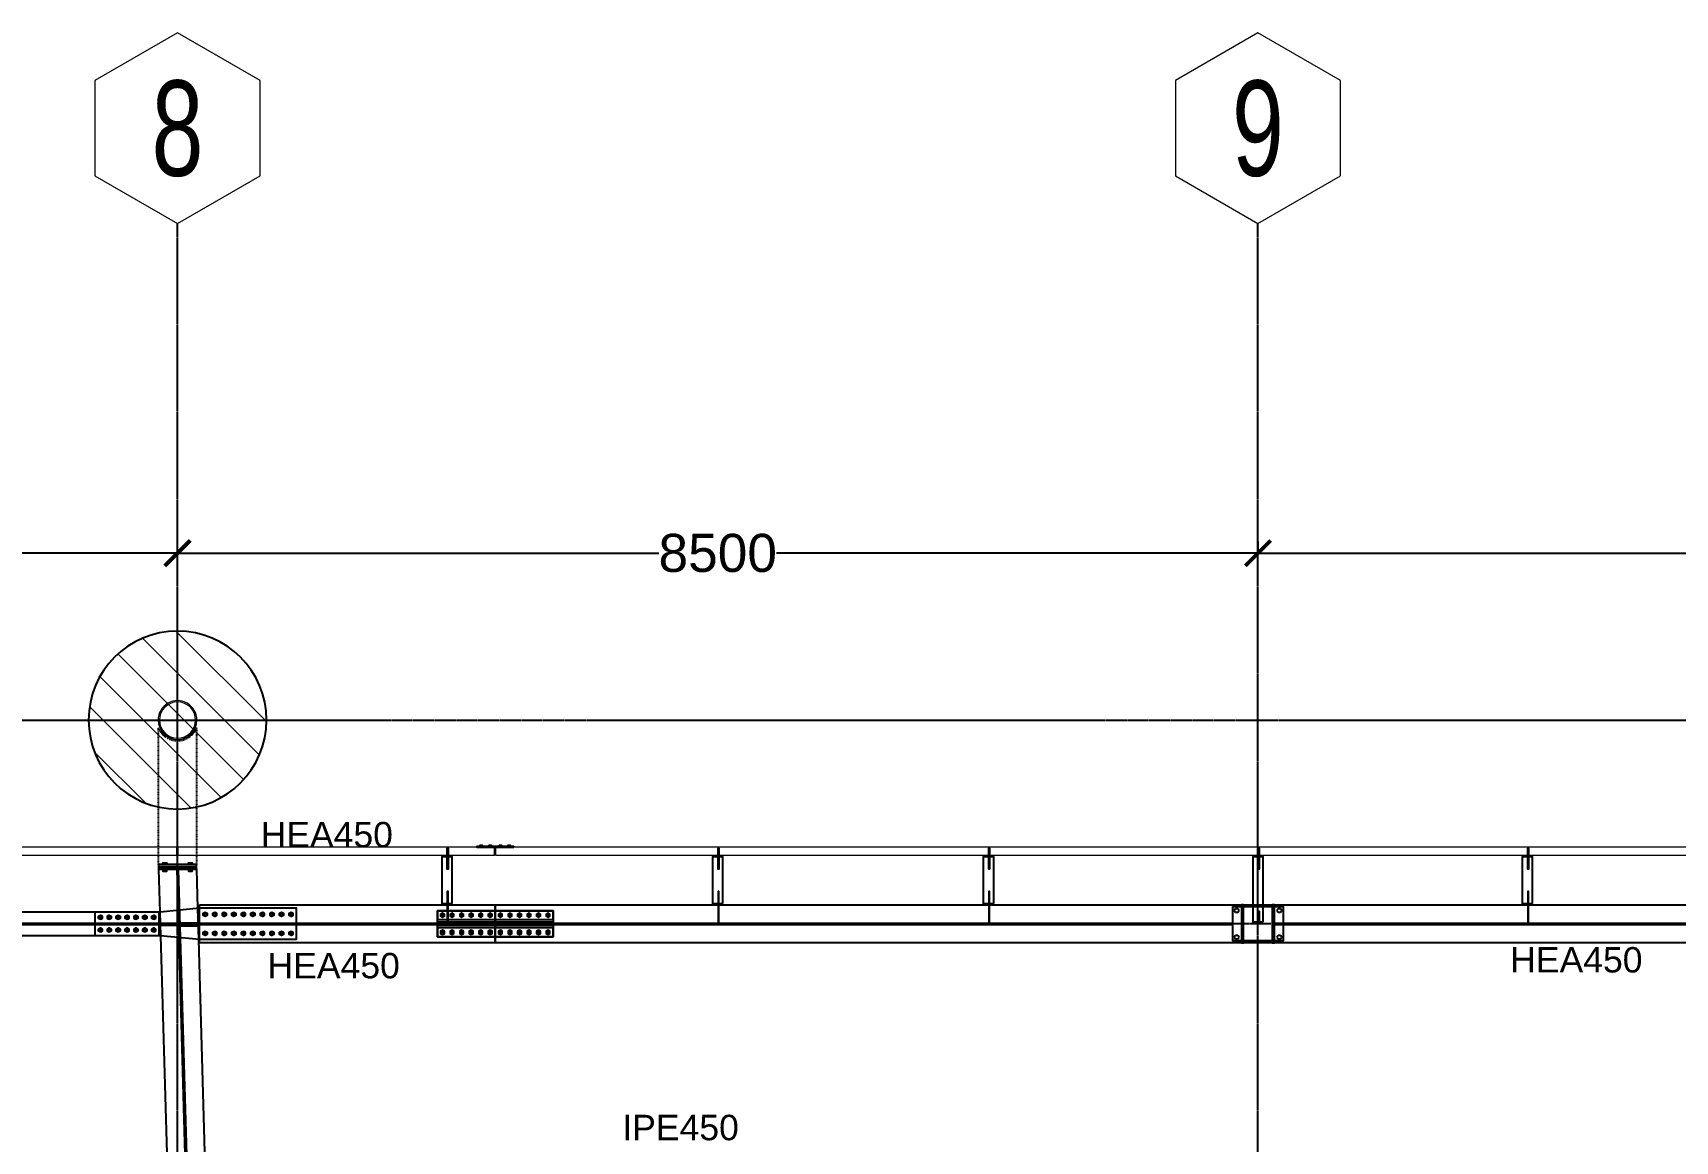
# Model space of a CAD drawing. Header units: millimetres. Extents: x -12345 to 95575, y -10691 to 31862.
# Drawn here: x 15862 to 28782, y 22187 to 30907 of the extents above; entities that cross this region are included whole.
import ezdxf
from ezdxf.enums import TextEntityAlignment as Align

# ---------------------------------------------------------------- set-up
doc = ezdxf.new("R2010")
doc.units = ezdxf.units.MM
doc.header["$LTSCALE"] = 0.9
doc.linetypes.add('DXK_LINE_DOT2', pattern=[3.9198, 1.9599, -1.9599])
doc.linetypes.add('DXK_LINE_DOT3', pattern=[5.9187, 2.979, -0.9799, 0.9799, -0.9799])
doc.layers.get('0').update_dxf_attribs({"color": 255})
for name, color, linetype, lineweight in [('0-1', 7, 'Continuous', 5), ('E_COLUMNAS', 1, 'Continuous', 18), ('E_COLUMNAS-1', 1, 'Continuous', 25), ('E_TEXTO', 3, 'Continuous', 9), ('HCB_EJES', 1, 'DXK_LINE_DOT3', 9)]:
    doc.layers.add(name, color=color, linetype=linetype, lineweight=lineweight)
for name, color, linetype in [('COTAS', 8, 'Continuous'), ('HCB-EJES', 1, 'Continuous'), ('HCB-ROTULOS', 2, 'Continuous'), ('HCB_ALMA', 8, 'Continuous'), ('HCB_VIGAS', 4, 'Continuous'), ('UNIÒN', 6, 'Continuous')]:
    doc.layers.add(name, color=color, linetype=linetype)
doc.styles.add('VERDANA', font='arial.ttf')
doc.dimstyles.new('1.125', dxfattribs={"dimscale": 0, "dimtxt": 300, "dimasz": 200, "dimexe": 4, "dimexo": 4, "dimgap": 15, "dimtad": 0, "dimdec": 0, "dimzin": 4, "dimdsep": 46, "dimtxsty": 'VERDANA', "dimblk": 'ARCHTICK', "dimcen": -10, "dimclrd": 256, "dimclrt": 3, "dimadec": 0, "dimazin": 0, "dimtfac": 1, "dimtdec": 0, "dimtmove": 2, "dimatfit": 0, "dimldrblk": 'OBLIQUE', "dimfxl": 0.05, "dimtolj": 1, "dimtzin": 0, "dimarcsym": 0})

# ---------------------------------------------------------------- blocks, each defined once
blk = doc.blocks.new('_ArchTick')
at = {"color": 0, "linetype": 'ByBlock', "const_width": 0.15}
blk.add_lwpolyline([(-0.5, -0.5), (0.5, 0.5)], dxfattribs=at)
blk = doc.blocks.new('*D92')
at = {"layer": 'COTAS', "color": 0, "lineweight": -2, "transparency": 16777216}
blk.add_line((8500, 26900), (8500, 26809), dxfattribs=at)
at = {"layer": 'COTAS', "lineweight": -2, "transparency": 16777216}
for p, q in [((8500, 26813), (12287, 26813)), ((17000, 26813), (13213, 26813))]:
    blk.add_line(p, q, dxfattribs=at)
at = {"layer": 'Defpoints', "color": 0, "transparency": 16777216}
for p in [(8500, 26904), (17000, 26813), (17000, 26813)]:
    blk.add_point(p, dxfattribs=at)
at = {"layer": 'COTAS', "lineweight": -2, "transparency": 16777216, "xscale": 200, "yscale": 200, "zscale": 200, "rotation": 180}
blk.add_blockref('_ArchTick', (8500, 26813), dxfattribs=at)
at = {"layer": 'COTAS', "lineweight": -2, "transparency": 16777216, "xscale": 200, "yscale": 200, "zscale": 200}
blk.add_blockref('_ArchTick', (17000, 26813), dxfattribs=at)
at = {"layer": 'COTAS', "color": 3, "transparency": 16777216, "insert": (12750, 26813), "char_height": 300, "attachment_point": 5, "style": 'VERDANA'}
blk.add_mtext('\\A1;8500', dxfattribs=at)
blk = doc.blocks.new('_Oblique')
at = {"color": 0, "linetype": 'ByBlock', "lineweight": -2}
blk.add_line((-0.5, -0.5), (0.5, 0.5), dxfattribs=at)
blk = doc.blocks.new('*D93')
at = {"layer": 'COTAS', "color": 0, "lineweight": -2, "transparency": 16777216}
blk.add_line((25500, 26906), (25500, 26809), dxfattribs=at)
at = {"layer": 'COTAS', "lineweight": -2, "transparency": 16777216}
for p, q in [((17000, 26813), (20787, 26813)), ((25500, 26813), (21713, 26813))]:
    blk.add_line(p, q, dxfattribs=at)
at = {"layer": 'Defpoints', "color": 0, "transparency": 16777216}
for p in [(25500, 26910), (17000, 26813), (25500, 26813)]:
    blk.add_point(p, dxfattribs=at)
at = {"layer": 'COTAS', "lineweight": -2, "transparency": 16777216, "xscale": 200, "yscale": 200, "zscale": 200, "rotation": 180}
blk.add_blockref('_ArchTick', (17000, 26813), dxfattribs=at)
at = {"layer": 'COTAS', "lineweight": -2, "transparency": 16777216, "xscale": 200, "yscale": 200, "zscale": 200}
blk.add_blockref('_ArchTick', (25500, 26813), dxfattribs=at)
at = {"layer": 'COTAS', "color": 3, "transparency": 16777216, "insert": (21250, 26813), "char_height": 300, "attachment_point": 5, "style": 'VERDANA'}
blk.add_mtext('\\A1;8500', dxfattribs=at)
blk = doc.blocks.new('*D94')
at = {"layer": 'COTAS', "color": 0, "lineweight": -2, "transparency": 16777216}
blk.add_line((34000, 27034), (34000, 26809), dxfattribs=at)
at = {"layer": 'COTAS', "lineweight": -2, "transparency": 16777216}
for p, q in [((25500, 26813), (29287, 26813)), ((34000, 26813), (30213, 26813))]:
    blk.add_line(p, q, dxfattribs=at)
at = {"layer": 'Defpoints', "color": 0, "transparency": 16777216}
for p in [(34000, 27038), (25500, 26813), (34000, 26813)]:
    blk.add_point(p, dxfattribs=at)
at = {"layer": 'COTAS', "lineweight": -2, "transparency": 16777216, "xscale": 200, "yscale": 200, "zscale": 200, "rotation": 180}
blk.add_blockref('_ArchTick', (25500, 26813), dxfattribs=at)
at = {"layer": 'COTAS', "lineweight": -2, "transparency": 16777216, "xscale": 200, "yscale": 200, "zscale": 200}
blk.add_blockref('_ArchTick', (34000, 26813), dxfattribs=at)
at = {"layer": 'COTAS', "color": 3, "transparency": 16777216, "insert": (29750, 26813), "char_height": 300, "attachment_point": 5, "style": 'VERDANA'}
blk.add_mtext('\\A1;8500', dxfattribs=at)

msp = doc.modelspace()

# ---------------------------------------------------------------- hatches: boundary and pattern name
at = {"layer": 'E_COLUMNAS'}
h = msp.add_hatch(dxfattribs=at)
h.set_pattern_fill('FP_1', color=256, scale=1000, style=0, pattern_type=2)
h.set_pattern_definition([(135, (82662.1, -140662.42), (-159.09903, -159.09903), [])])
h.paths.add_polyline_path([(17000, 24800), (17091.4, 24806), (17181.2, 24823.9), (17267.9, 24853.3), (17350, 24893.8), (17426.1, 24944.7), (17495, 25005), (17555.3, 25073.9), (17606.2, 25150), (17646.7, 25232.1), (17676.1, 25318.8), (17694, 25408.6), (17700, 25500), (17694, 25591.4), (17676.1, 25681.2), (17646.7, 25767.9), (17606.2, 25850), (17555.3, 25926.1), (17495, 25995), (17426.1, 26055.3), (17350, 26106.2), (17267.9, 26146.7), (17181.2, 26176.1), (17091.4, 26194), (17000, 26200), (16908.6, 26194), (16818.8, 26176.1), (16732.1, 26146.7), (16650, 26106.2), (16573.9, 26055.3), (16505, 25995), (16444.7, 25926.1), (16393.8, 25850), (16353.3, 25767.9), (16323.9, 25681.2), (16306, 25591.4), (16300, 25500), (16306, 25408.6), (16323.9, 25318.8), (16353.3, 25232.1), (16393.8, 25150), (16444.7, 25073.9), (16505, 25005), (16573.9, 24944.7), (16650, 24893.8), (16732.1, 24853.3), (16818.8, 24823.9), (16908.6, 24806)])

# ---------------------------------------------------------------- linework, layer by layer
at = {"color": 1, "linetype": 'Continuous'}
for p, q in [((25315.2, 24001.9), (25323.8, 24016.9)), ((25323.8, 23986.9), (25315.2, 24001.9)), ((25323.8, 24016.9), (25341.2, 24016.9)), ((25341.2, 23986.9), (25323.8, 23986.9)), ((25341.2, 24016.9), (25349.8, 24001.9)), ((25349.8, 24001.9), (25341.2, 23986.9)), ((25650.2, 24001.9), (25658.8, 24016.9)), ((25658.8, 23986.9), (25650.2, 24001.9)), ((25658.8, 24016.9), (25676.2, 24016.9)), ((25676.2, 23986.9), (25658.8, 23986.9)), ((25676.2, 24016.9), (25684.8, 24001.9)), ((25684.8, 24001.9), (25676.2, 23986.9)), ((25315.2, 23791.9), (25323.8, 23806.9)), ((25323.8, 23776.9), (25315.2, 23791.9)), ((25323.8, 23806.9), (25341.2, 23806.9)), ((25341.2, 23776.9), (25323.8, 23776.9)), ((25341.2, 23806.9), (25349.8, 23791.9)), ((25349.8, 23791.9), (25341.2, 23776.9)), ((25650.2, 23791.9), (25658.8, 23806.9)), ((25658.8, 23776.9), (25650.2, 23791.9)), ((25658.8, 23806.9), (25676.2, 23806.9)), ((25676.2, 23776.9), (25658.8, 23776.9)), ((25676.2, 23806.9), (25684.8, 23791.9)), ((25684.8, 23791.9), (25676.2, 23776.9))]:
    msp.add_line(p, q, dxfattribs=at)
for centre, radius, start, end in [((16392.9, 23946.9), 11.5, 18, 198), ((16392.9, 23946.9), 11.5, 198, 18), ((16392.9, 23946.9), 10, 90, 270), ((16392.9, 23946.9), 10, 270, 90), ((16462.9, 23946.9), 11.5, 18, 198), ((16462.9, 23946.9), 11.5, 198, 18), ((16462.9, 23946.9), 10, 90, 270), ((16462.9, 23946.9), 10, 270, 90), ((16532.9, 23946.9), 11.5, 18, 198), ((16532.9, 23946.9), 11.5, 198, 18), ((16532.9, 23946.9), 10, 90, 270), ((16532.9, 23946.9), 10, 270, 90), ((16602.9, 23946.9), 11.5, 18, 198), ((16602.9, 23946.9), 11.5, 198, 18), ((16602.9, 23946.9), 10, 90, 270), ((16602.9, 23946.9), 10, 270, 90), ((16672.9, 23946.9), 11.5, 18, 198), ((16672.9, 23946.9), 11.5, 198, 18), ((16672.9, 23946.9), 10, 90, 270), ((16672.9, 23946.9), 10, 270, 90), ((16742.9, 23946.9), 11.5, 18, 198), ((16742.9, 23946.9), 11.5, 198, 18), ((16742.9, 23946.9), 10, 90, 270), ((16742.9, 23946.9), 10, 270, 90), ((16812.9, 23946.9), 11.5, 18, 198), ((16812.9, 23946.9), 11.5, 198, 18), ((16812.9, 23946.9), 10, 90, 270), ((16812.9, 23946.9), 10, 270, 90), ((17217.8, 23971.9), 11.5, 18, 198), ((17217.8, 23971.9), 11.5, 198, 18), ((17217.8, 23971.9), 10, 90, 270), ((17217.8, 23971.9), 10, 270, 90), ((17292.8, 23971.9), 11.5, 18, 198), ((17292.8, 23971.9), 11.5, 198, 18), ((17292.8, 23971.9), 10, 90, 270), ((17292.8, 23971.9), 10, 270, 90), ((17367.8, 23971.9), 11.5, 18, 198), ((17367.8, 23971.9), 11.5, 198, 18), ((17367.8, 23971.9), 10, 90, 270), ((17367.8, 23971.9), 10, 270, 90), ((17442.8, 23971.9), 11.5, 18, 198), ((17442.8, 23971.9), 11.5, 198, 18), ((17442.8, 23971.9), 10, 90, 270), ((17442.8, 23971.9), 10, 270, 90), ((17517.8, 23971.9), 11.5, 18, 198), ((17517.8, 23971.9), 11.5, 198, 18), ((17517.8, 23971.9), 10, 90, 270), ((17517.8, 23971.9), 10, 270, 90), ((17592.8, 23971.9), 11.5, 18, 198), ((17592.8, 23971.9), 11.5, 198, 18), ((17592.8, 23971.9), 10, 90, 270), ((17592.8, 23971.9), 10, 270, 90), ((17667.8, 23971.9), 11.5, 18, 198), ((17667.8, 23971.9), 11.5, 198, 18), ((17667.8, 23971.9), 10, 90, 270), ((17667.8, 23971.9), 10, 270, 90), ((17742.8, 23971.9), 11.5, 18, 198), ((17742.8, 23971.9), 11.5, 198, 18), ((17742.8, 23971.9), 10, 90, 270), ((17742.8, 23971.9), 10, 270, 90), ((17817.8, 23971.9), 11.5, 18, 198), ((17817.8, 23971.9), 11.5, 198, 18), ((17817.8, 23971.9), 10, 90, 270), ((17817.8, 23971.9), 10, 270, 90), ((17892.8, 23971.9), 11.5, 18, 198), ((17892.8, 23971.9), 11.5, 198, 18), ((17892.8, 23971.9), 10, 90, 270), ((17892.8, 23971.9), 10, 270, 90), ((19085, 23964.6), 11, 0, 180), ((19085, 23964.6), 11, 180, 0), ((19085, 23964.6), 10, 120, 300), ((19085, 23964.6), 10, 300, 120), ((19160, 23964.6), 11, 0, 180), ((19160, 23964.6), 11, 180, 0), ((19160, 23964.6), 10, 120, 300), ((19160, 23964.6), 10, 300, 120), ((19235, 23964.6), 11, 0, 180), ((19235, 23964.6), 11, 180, 0), ((19235, 23964.6), 10, 120, 300), ((19235, 23964.6), 10, 300, 120), ((19310, 23964.6), 11, 0, 180), ((19310, 23964.6), 11, 180, 0), ((19310, 23964.6), 10, 120, 300), ((19310, 23964.6), 10, 300, 120), ((19385, 23964.6), 11, 0, 180), ((19385, 23964.6), 11, 180, 0), ((19385, 23964.6), 10, 120, 300), ((19385, 23964.6), 10, 300, 120), ((19460, 23964.6), 11, 0, 180), ((19460, 23964.6), 11, 180, 0), ((19460, 23964.6), 10, 120, 300), ((19460, 23964.6), 10, 300, 120), ((19540, 23964.6), 11, 0, 180), ((19540, 23964.6), 11, 180, 0), ((19540, 23964.6), 10, 120, 300), ((19540, 23964.6), 10, 300, 120), ((19615, 23964.6), 11, 0, 180), ((19615, 23964.6), 11, 180, 0), ((19615, 23964.6), 10, 120, 300), ((19615, 23964.6), 10, 300, 120), ((19690, 23964.6), 11, 0, 180), ((19690, 23964.6), 11, 180, 0), ((19690, 23964.6), 10, 120, 300), ((19690, 23964.6), 10, 300, 120), ((19765, 23964.6), 11, 0, 180), ((19765, 23964.6), 11, 180, 0), ((19765, 23964.6), 10, 120, 300), ((19765, 23964.6), 10, 300, 120), ((19840, 23964.6), 11, 0, 180), ((19840, 23964.6), 11, 180, 0), ((19840, 23964.6), 10, 120, 300), ((19840, 23964.6), 10, 300, 120), ((19915, 23964.6), 11, 0, 180), ((19915, 23964.6), 11, 180, 0), ((19915, 23964.6), 10, 120, 300), ((19915, 23964.6), 10, 300, 120), ((16392.9, 23846.9), 11.5, 18, 198), ((16392.9, 23846.9), 11.5, 198, 18), ((16392.9, 23846.9), 10, 90, 270), ((16392.9, 23846.9), 10, 270, 90), ((16462.9, 23846.9), 11.5, 18, 198), ((16462.9, 23846.9), 11.5, 198, 18), ((16462.9, 23846.9), 10, 90, 270), ((16462.9, 23846.9), 10, 270, 90), ((16532.9, 23846.9), 11.5, 18, 198), ((16532.9, 23846.9), 11.5, 198, 18), ((16532.9, 23846.9), 10, 90, 270), ((16532.9, 23846.9), 10, 270, 90), ((16602.9, 23846.9), 11.5, 18, 198), ((16602.9, 23846.9), 11.5, 198, 18), ((16602.9, 23846.9), 10, 90, 270), ((16602.9, 23846.9), 10, 270, 90), ((16672.9, 23846.9), 11.5, 18, 198), ((16672.9, 23846.9), 11.5, 198, 18), ((16672.9, 23846.9), 10, 90, 270), ((16672.9, 23846.9), 10, 270, 90), ((16742.9, 23846.9), 11.5, 18, 198), ((16742.9, 23846.9), 11.5, 198, 18), ((16742.9, 23846.9), 10, 90, 270), ((16742.9, 23846.9), 10, 270, 90), ((16812.9, 23846.9), 11.5, 18, 198), ((16812.9, 23846.9), 11.5, 198, 18), ((16812.9, 23846.9), 10, 90, 270), ((16812.9, 23846.9), 10, 270, 90), ((17217.8, 23821.9), 11.5, 18, 198), ((17217.8, 23821.9), 11.5, 198, 18), ((17217.8, 23821.9), 10, 90, 270), ((17217.8, 23821.9), 10, 270, 90), ((17292.8, 23821.9), 11.5, 18, 198), ((17292.8, 23821.9), 11.5, 198, 18), ((17292.8, 23821.9), 10, 90, 270), ((17292.8, 23821.9), 10, 270, 90), ((17367.8, 23821.9), 11.5, 18, 198), ((17367.8, 23821.9), 11.5, 198, 18), ((17367.8, 23821.9), 10, 90, 270), ((17367.8, 23821.9), 10, 270, 90), ((17442.8, 23821.9), 11.5, 18, 198), ((17442.8, 23821.9), 11.5, 198, 18), ((17442.8, 23821.9), 10, 90, 270), ((17442.8, 23821.9), 10, 270, 90), ((17517.8, 23821.9), 11.5, 18, 198), ((17517.8, 23821.9), 11.5, 198, 18), ((17517.8, 23821.9), 10, 90, 270), ((17517.8, 23821.9), 10, 270, 90), ((17592.8, 23821.9), 11.5, 18, 198), ((17592.8, 23821.9), 11.5, 198, 18), ((17592.8, 23821.9), 10, 90, 270), ((17592.8, 23821.9), 10, 270, 90), ((17667.8, 23821.9), 11.5, 18, 198), ((17667.8, 23821.9), 11.5, 198, 18), ((17667.8, 23821.9), 10, 90, 270), ((17667.8, 23821.9), 10, 270, 90), ((17742.8, 23821.9), 11.5, 18, 198), ((17742.8, 23821.9), 11.5, 198, 18), ((17742.8, 23821.9), 10, 90, 270), ((17742.8, 23821.9), 10, 270, 90), ((17817.8, 23821.9), 11.5, 18, 198), ((17817.8, 23821.9), 11.5, 198, 18), ((17817.8, 23821.9), 10, 90, 270), ((17817.8, 23821.9), 10, 270, 90), ((17892.8, 23821.9), 11.5, 18, 198), ((17892.8, 23821.9), 11.5, 198, 18), ((17892.8, 23821.9), 10, 90, 270), ((17892.8, 23821.9), 10, 270, 90), ((19085, 23829.1), 11, 0, 180), ((19085, 23829.1), 11, 180, 0), ((19085, 23829.1), 10, 120, 300), ((19085, 23829.1), 10, 300, 120), ((19160, 23829.1), 11, 0, 180), ((19160, 23829.1), 11, 180, 0), ((19160, 23829.1), 10, 120, 300), ((19160, 23829.1), 10, 300, 120), ((19235, 23829.1), 11, 0, 180), ((19235, 23829.1), 11, 180, 0), ((19235, 23829.1), 10, 120, 300), ((19235, 23829.1), 10, 300, 120), ((19310, 23829.1), 11, 0, 180), ((19310, 23829.1), 11, 180, 0), ((19310, 23829.1), 10, 120, 300), ((19310, 23829.1), 10, 300, 120), ((19385, 23829.1), 11, 0, 180), ((19385, 23829.1), 11, 180, 0), ((19385, 23829.1), 10, 120, 300), ((19385, 23829.1), 10, 300, 120), ((19460, 23829.1), 11, 0, 180), ((19460, 23829.1), 11, 180, 0), ((19460, 23829.1), 10, 120, 300), ((19460, 23829.1), 10, 300, 120), ((19540, 23829.1), 11, 0, 180), ((19540, 23829.1), 11, 180, 0), ((19540, 23829.1), 10, 120, 300), ((19540, 23829.1), 10, 300, 120), ((19615, 23829.1), 11, 0, 180), ((19615, 23829.1), 11, 180, 0), ((19615, 23829.1), 10, 120, 300), ((19615, 23829.1), 10, 300, 120), ((19690, 23829.1), 11, 0, 180), ((19690, 23829.1), 11, 180, 0), ((19690, 23829.1), 10, 120, 300), ((19690, 23829.1), 10, 300, 120), ((19765, 23829.1), 11, 0, 180), ((19765, 23829.1), 11, 180, 0), ((19765, 23829.1), 10, 120, 300), ((19765, 23829.1), 10, 300, 120), ((19840, 23829.1), 11, 0, 180), ((19840, 23829.1), 11, 180, 0), ((19840, 23829.1), 10, 120, 300), ((19840, 23829.1), 10, 300, 120), ((19915, 23829.1), 11, 0, 180), ((19915, 23829.1), 11, 180, 0), ((19915, 23829.1), 10, 120, 300), ((19915, 23829.1), 10, 300, 120)]:
    msp.add_arc(centre, radius, start, end, dxfattribs=at)
at = {"layer": '0-1', "color": 8}
for p, q in [((16850, 24498.6), (12896.5, 24498.6)), ((16850, 24433.6), (12896.5, 24433.6)), ((16994.3, 24498.6), (16850, 24498.6)), ((16994.3, 24433.6), (16850, 24433.6)), ((16994.3, 24433.6), (16994.3, 24498.6)), ((17150, 24498.6), (17005.8, 24498.6)), ((17005.8, 24433.6), (17005.8, 24498.6)), ((17150, 24433.6), (17005.8, 24433.6)), ((19495, 24498.6), (17150, 24498.6)), ((19495, 24433.6), (17150, 24433.6)), ((19495, 24433.6), (19495, 24498.6)), ((31495, 24498.6), (19505, 24498.6)), ((19505, 24433.6), (19505, 24498.6)), ((31495, 24433.6), (19505, 24433.6))]:
    msp.add_line(p, q, dxfattribs=at)
at = {"layer": 'E_COLUMNAS', "linetype": 'Continuous'}
for points in [[(16847.7, 25499.9, 1), (17152.7, 25500.1, 1)], [(16857.7, 25500.1, 1), (17142.7, 25500, 1)]]:
    msp.add_lwpolyline(points, format="xyb", close=True, dxfattribs=at)
at = {"layer": 'E_COLUMNAS-1'}
msp.add_lwpolyline([(16300, 25500, 1), (17700, 25500, 1)], format="xyb", close=True, dxfattribs=at)
at = {"layer": 'HCB-EJES', "linetype": 'DXK_LINE_DOT3'}
for p, q in [((17000, -3906.8), (17000, 29407)), ((25500, -3906.8), (25500, 29407)), ((-10844.5, 25500), (94075, 25500)), ((-6888.4, 23900.1), (90118.8, 23900.1))]:
    msp.add_line(p, q, dxfattribs=at)
at = {"layer": 'HCB_ALMA'}
for p, q in [((16994.3, 24325.2), (17179.3, 17872.8)), ((17005.7, 24325.5), (17190.8, 17873.1)), ((8709.4, 23901.6), (16854.7, 23901.6)), ((8709.4, 23892.2), (16854.7, 23892.2)), ((17172.8, 23902.6), (25298.9, 23902.6)), ((17172.8, 23891.1), (25298.9, 23891.1)), ((25625.4, 23902.6), (33840, 23902.6)), ((25625.4, 23891.1), (33840, 23891.1))]:
    msp.add_line(p, q, dxfattribs=at)
at = {"layer": 'HCB_EJES', "color": 40, "linetype": 'ByBlock', "true_color": 0xf8d731}
for points in [[(16350.5, 29782), (17000, 29407), (17649.5, 29782), (17649.5, 30532), (17000, 30907), (16350.5, 30532)], [(24850.5, 29782), (25500, 29407), (26149.5, 29782), (26149.5, 30532), (25500, 30907), (24850.5, 30532)]]:
    msp.add_lwpolyline(points, close=True, dxfattribs=at)
at = {"layer": 'HCB_VIGAS'}
for p, q in [((19122.5, 24481.1), (19128.5, 24481.1)), ((19122.5, 24433.6), (19128.5, 24433.6)), ((19122.5, 24421.1), (19128.5, 24421.1)), ((19384.8, 24504.6), (19384.8, 24512.5)), ((19395.2, 24504.6), (19395.2, 24512.5)), ((19454.8, 24504.6), (19454.8, 24512.5)), ((19465.2, 24504.6), (19465.2, 24512.5)), ((19534.8, 24504.6), (19534.8, 24512.5)), ((19545.2, 24504.6), (19545.2, 24512.5)), ((19604.8, 24504.6), (19604.8, 24512.5)), ((19615.2, 24504.6), (19615.2, 24512.5)), ((21252.5, 24481.1), (21258.5, 24481.1)), ((21252.5, 24433.6), (21258.5, 24433.6)), ((21252.5, 24421.1), (21258.5, 24421.1)), ((23382.5, 24481.1), (23388.5, 24481.1)), ((23382.5, 24433.6), (23388.5, 24433.6)), ((23382.5, 24421.1), (23388.5, 24421.1)), ((25502.5, 24481.1), (25508.5, 24481.1)), ((25502.5, 24433.6), (25508.5, 24433.6)), ((25502.5, 24421.1), (25508.5, 24421.1)), ((27622.5, 24481.1), (27628.5, 24481.1)), ((27622.5, 24433.6), (27628.5, 24433.6)), ((27622.5, 24421.1), (27628.5, 24421.1)), ((16900.6, 24363.3), (16900.6, 24376.5)), ((16900.6, 24312.1), (16900.6, 24325.3)), ((17100.6, 24363.3), (17100.6, 24376.5)), ((17100.6, 24312.1), (17100.6, 24325.3)), ((19122.5, 24341.1), (19128.5, 24341.1)), ((21252.5, 24341.1), (21258.5, 24341.1)), ((23382.5, 24341.1), (23388.5, 24341.1)), ((25502.5, 24341.1), (25508.5, 24341.1)), ((27622.5, 24341.1), (27628.5, 24341.1)), ((19122.5, 24066.9), (19128.5, 24066.9)), ((21252.5, 24066.9), (21258.5, 24066.9)), ((23382.5, 24066.9), (23388.5, 24066.9)), ((27622.5, 24066.9), (27628.5, 24066.9)), ((19122.5, 23927.6), (19128.5, 23927.6)), ((21252.5, 23927.6), (21258.5, 23927.6)), ((23382.5, 23927.6), (23388.5, 23927.6)), ((25371, 23922.6), (25387, 23922.6)), ((25613, 23922.6), (25629, 23922.6)), ((27622.5, 23927.6), (27628.5, 23927.6)), ((25371, 23871.1), (25387, 23871.1)), ((25613, 23871.1), (25629, 23871.1))]:
    msp.add_line(p, q, dxfattribs=at)
at = {"layer": 'HCB_VIGAS', "linetype": 'DXK_LINE_DOT2'}
msp.add_lwpolyline([(17150.1, 25437.8), (17150, 24363.3), (16850.1, 24363.3), (16850, 24363.3), (16850, 24816.5), (16850, 25437.8), (16855.8, 25426.9), (16864.9, 25409.7, 0.5345111), (17135.1, 25409.7), (17144.2, 25426.9), (17150, 25437.8), (17150, 25437.6), (17150, 25437.8), (17150.1, 25437.8), (17143.5, 25425.4), (17135.1, 25409.7)], format="xyb", dxfattribs=at)
at = {"layer": 'HCB_VIGAS'}
for points in [[(19161, 24056.9), (19161, 24423.6), (19079, 24423.6), (19079, 24056.9)], [(19122.5, 24433.6), (19122.5, 24491.1), (19128.5, 24491.1), (19128.5, 24433.6), (19128.5, 24423.6), (19128.5, 24326.1), (19122.5, 24326.1), (19122.5, 24423.6)], [(19645, 24498.6), (19645, 24504.6), (19355, 24504.6), (19355, 24498.6), (19495, 24498.6), (19505, 24498.6)], [(21291, 24056.9), (21291, 24423.6), (21209, 24423.6), (21209, 24056.9)], [(21252.5, 24433.6), (21252.5, 24491.1), (21258.5, 24491.1), (21258.5, 24433.6), (21258.5, 24423.6), (21258.5, 24326.1), (21252.5, 24326.1), (21252.5, 24423.6)], [(23421, 24056.9), (23421, 24423.6), (23339, 24423.6), (23339, 24056.9)], [(23382.5, 24433.6), (23382.5, 24491.1), (23388.5, 24491.1), (23388.5, 24433.6), (23388.5, 24423.6), (23388.5, 24326.1), (23382.5, 24326.1), (23382.5, 24423.6)], [(25541, 23912.6), (25541, 24046.9), (25541, 24423.6), (25459, 24423.6), (25459, 24046.9), (25459, 23912.6)], [(25502.5, 24433.6), (25502.5, 24491.1), (25508.5, 24491.1), (25508.5, 24433.6), (25508.5, 24423.6), (25508.5, 24326.1), (25502.5, 24326.1), (25502.5, 24423.6)], [(27661, 24056.9), (27661, 24423.6), (27579, 24423.6), (27579, 24056.9)], [(27622.5, 24433.6), (27622.5, 24491.1), (27628.5, 24491.1), (27628.5, 24433.6), (27628.5, 24423.6), (27628.5, 24326.1), (27622.5, 24326.1), (27622.5, 24423.6)], [(17150.1, 24363.3), (16850.1, 24363.3), (16850.1, 24344.3), (17150.1, 24344.3)], [(17172.8, 24046.9), (19500, 24046.9), (19500, 23999.6), (19500, 23794.1), (19500, 23999.6), (19500, 24046.9), (31500, 24046.9), (31500, 23999.6), (31500, 23794.1), (31500, 23746.9), (19500, 23746.9), (19500, 23794.1), (19500, 23746.9), (17172.8, 23746.9), (17172.8, 23771.9), (17172.8, 24021.9)], [(19128.5, 24046.9), (19122.5, 24046.9), (19122.5, 23902.6), (19128.5, 23902.6)], [(21258.5, 24046.9), (21252.5, 24046.9), (21252.5, 23902.6), (21258.5, 23902.6)], [(23388.5, 24046.9), (23382.5, 24046.9), (23382.5, 23902.6), (23388.5, 23902.6)], [(25302.5, 24031.9), (25697.5, 24031.9), (25697.5, 23761.9), (25302.5, 23761.9)], [(25387, 24046.9), (25371, 24046.9), (25371, 23902.6), (25387, 23902.6)], [(25629, 24046.9), (25613, 24046.9), (25613, 23902.6), (25629, 23902.6)], [(27628.5, 24046.9), (27622.5, 24046.9), (27622.5, 23902.6), (27628.5, 23902.6)], [(16352.9, 23991.9), (16852.9, 23991.9), (16852.9, 23801.9), (16352.9, 23801.9), (9223, 23801.9), (8723, 23801.9), (8723, 23991.9), (9223, 23991.9)], [(16392.9, 23929.6), (16377.9, 23938.2), (16377.9, 23955.5), (16392.9, 23964.2), (16407.9, 23955.5), (16407.9, 23938.2)], [(16462.9, 23929.6), (16447.9, 23938.2), (16447.9, 23955.5), (16462.9, 23964.2), (16477.9, 23955.5), (16477.9, 23938.2)], [(16532.9, 23929.6), (16517.9, 23938.2), (16517.9, 23955.5), (16532.9, 23964.2), (16547.9, 23955.5), (16547.9, 23938.2)], [(16602.9, 23929.6), (16587.9, 23938.2), (16587.9, 23955.5), (16602.9, 23964.2), (16617.9, 23955.5), (16617.9, 23938.2)], [(16672.9, 23929.6), (16657.9, 23938.2), (16657.9, 23955.5), (16672.9, 23964.2), (16687.9, 23955.5), (16687.9, 23938.2)], [(16742.9, 23929.6), (16727.9, 23938.2), (16727.9, 23955.5), (16742.9, 23964.2), (16757.9, 23955.5), (16757.9, 23938.2)], [(16812.9, 23929.6), (16797.9, 23938.2), (16797.9, 23955.5), (16812.9, 23964.2), (16827.9, 23955.5), (16827.9, 23938.2)], [(17217.8, 23989.2), (17232.8, 23980.5), (17232.8, 23963.2), (17217.8, 23954.6), (17202.8, 23963.2), (17202.8, 23980.5)], [(17292.8, 23989.2), (17307.8, 23980.5), (17307.8, 23963.2), (17292.8, 23954.6), (17277.8, 23963.2), (17277.8, 23980.5)], [(17367.8, 23989.2), (17382.8, 23980.5), (17382.8, 23963.2), (17367.8, 23954.6), (17352.8, 23963.2), (17352.8, 23980.5)], [(17442.8, 23989.2), (17457.8, 23980.5), (17457.8, 23963.2), (17442.8, 23954.6), (17427.8, 23963.2), (17427.8, 23980.5)], [(17517.8, 23989.2), (17532.8, 23980.5), (17532.8, 23963.2), (17517.8, 23954.6), (17502.8, 23963.2), (17502.8, 23980.5)], [(17592.8, 23989.2), (17607.8, 23980.5), (17607.8, 23963.2), (17592.8, 23954.6), (17577.8, 23963.2), (17577.8, 23980.5)], [(17667.8, 23989.2), (17682.8, 23980.5), (17682.8, 23963.2), (17667.8, 23954.6), (17652.8, 23963.2), (17652.8, 23980.5)], [(17742.8, 23989.2), (17757.8, 23980.5), (17757.8, 23963.2), (17742.8, 23954.6), (17727.8, 23963.2), (17727.8, 23980.5)], [(17817.8, 23989.2), (17832.8, 23980.5), (17832.8, 23963.2), (17817.8, 23954.6), (17802.8, 23963.2), (17802.8, 23980.5)], [(17892.8, 23989.2), (17907.8, 23980.5), (17907.8, 23963.2), (17892.8, 23954.6), (17877.8, 23963.2), (17877.8, 23980.5)], [(19085, 23947.3), (19100, 23956), (19100, 23973.3), (19085, 23982), (19070, 23973.3), (19070, 23956)], [(19160, 23947.3), (19175, 23956), (19175, 23973.3), (19160, 23982), (19145, 23973.3), (19145, 23956)], [(19235, 23947.3), (19250, 23956), (19250, 23973.3), (19235, 23982), (19220, 23973.3), (19220, 23956)], [(19310, 23947.3), (19325, 23956), (19325, 23973.3), (19310, 23982), (19295, 23973.3), (19295, 23956)], [(19385, 23947.3), (19400, 23956), (19400, 23973.3), (19385, 23982), (19370, 23973.3), (19370, 23956)], [(19460, 23947.3), (19475, 23956), (19475, 23973.3), (19460, 23982), (19445, 23973.3), (19445, 23956)], [(19540, 23982), (19525, 23973.3), (19525, 23956), (19540, 23947.3), (19555, 23956), (19555, 23973.3)], [(19615, 23982), (19600, 23973.3), (19600, 23956), (19615, 23947.3), (19630, 23956), (19630, 23973.3)], [(19690, 23982), (19675, 23973.3), (19675, 23956), (19690, 23947.3), (19705, 23956), (19705, 23973.3)], [(19765, 23982), (19750, 23973.3), (19750, 23956), (19765, 23947.3), (19780, 23956), (19780, 23973.3)], [(19840, 23982), (19825, 23973.3), (19825, 23956), (19840, 23947.3), (19855, 23956), (19855, 23973.3)], [(19915, 23982), (19900, 23973.3), (19900, 23956), (19915, 23947.3), (19930, 23956), (19930, 23973.3)], [(25502.5, 23992.6), (25502.5, 23902.6), (25512.5, 23902.6), (25512.5, 23992.6)], [(16392.9, 23829.6), (16377.9, 23838.2), (16377.9, 23855.5), (16392.9, 23864.2), (16407.9, 23855.5), (16407.9, 23838.2)], [(16462.9, 23829.6), (16447.9, 23838.2), (16447.9, 23855.5), (16462.9, 23864.2), (16477.9, 23855.5), (16477.9, 23838.2)], [(16532.9, 23829.6), (16517.9, 23838.2), (16517.9, 23855.5), (16532.9, 23864.2), (16547.9, 23855.5), (16547.9, 23838.2)], [(16602.9, 23829.6), (16587.9, 23838.2), (16587.9, 23855.5), (16602.9, 23864.2), (16617.9, 23855.5), (16617.9, 23838.2)], [(16672.9, 23829.6), (16657.9, 23838.2), (16657.9, 23855.5), (16672.9, 23864.2), (16687.9, 23855.5), (16687.9, 23838.2)], [(16742.9, 23829.6), (16727.9, 23838.2), (16727.9, 23855.5), (16742.9, 23864.2), (16757.9, 23855.5), (16757.9, 23838.2)], [(16812.9, 23829.6), (16797.9, 23838.2), (16797.9, 23855.5), (16812.9, 23864.2), (16827.9, 23855.5), (16827.9, 23838.2)], [(16852.9, 23892.2), (16852.9, 23901.6), (16996.7, 23901.6), (16996.7, 23892.2)], [(16862.9, 23882.2), (16862.9, 23892.2), (17006.7, 23892.1), (17007, 23882.1)], [(17163.3, 23891.2), (17018.2, 23891.1), (17018.5, 23881.1), (17163.6, 23881.1)], [(17217.8, 23839.2), (17232.8, 23830.5), (17232.8, 23813.2), (17217.8, 23804.6), (17202.8, 23813.2), (17202.8, 23830.5)], [(17292.8, 23839.2), (17307.8, 23830.5), (17307.8, 23813.2), (17292.8, 23804.6), (17277.8, 23813.2), (17277.8, 23830.5)], [(17367.8, 23839.2), (17382.8, 23830.5), (17382.8, 23813.2), (17367.8, 23804.6), (17352.8, 23813.2), (17352.8, 23830.5)], [(17442.8, 23839.2), (17457.8, 23830.5), (17457.8, 23813.2), (17442.8, 23804.6), (17427.8, 23813.2), (17427.8, 23830.5)], [(17517.8, 23839.2), (17532.8, 23830.5), (17532.8, 23813.2), (17517.8, 23804.6), (17502.8, 23813.2), (17502.8, 23830.5)], [(17592.8, 23839.2), (17607.8, 23830.5), (17607.8, 23813.2), (17592.8, 23804.6), (17577.8, 23813.2), (17577.8, 23830.5)], [(17667.8, 23839.2), (17682.8, 23830.5), (17682.8, 23813.2), (17667.8, 23804.6), (17652.8, 23813.2), (17652.8, 23830.5)], [(17742.8, 23839.2), (17757.8, 23830.5), (17757.8, 23813.2), (17742.8, 23804.6), (17727.8, 23813.2), (17727.8, 23830.5)], [(17817.8, 23839.2), (17832.8, 23830.5), (17832.8, 23813.2), (17817.8, 23804.6), (17802.8, 23813.2), (17802.8, 23830.5)], [(17892.8, 23839.2), (17907.8, 23830.5), (17907.8, 23813.2), (17892.8, 23804.6), (17877.8, 23813.2), (17877.8, 23830.5)], [(19085, 23811.8), (19100, 23820.5), (19100, 23837.8), (19085, 23846.5), (19070, 23837.8), (19070, 23820.5)], [(19160, 23811.8), (19175, 23820.5), (19175, 23837.8), (19160, 23846.5), (19145, 23837.8), (19145, 23820.5)], [(19235, 23811.8), (19250, 23820.5), (19250, 23837.8), (19235, 23846.5), (19220, 23837.8), (19220, 23820.5)], [(19310, 23811.8), (19325, 23820.5), (19325, 23837.8), (19310, 23846.5), (19295, 23837.8), (19295, 23820.5)], [(19385, 23811.8), (19400, 23820.5), (19400, 23837.8), (19385, 23846.5), (19370, 23837.8), (19370, 23820.5)], [(19460, 23811.8), (19475, 23820.5), (19475, 23837.8), (19460, 23846.5), (19445, 23837.8), (19445, 23820.5)], [(19540, 23846.5), (19525, 23837.8), (19525, 23820.5), (19540, 23811.8), (19555, 23820.5), (19555, 23837.8)], [(19615, 23846.5), (19600, 23837.8), (19600, 23820.5), (19615, 23811.8), (19630, 23820.5), (19630, 23837.8)], [(19690, 23846.5), (19675, 23837.8), (19675, 23820.5), (19690, 23811.8), (19705, 23820.5), (19705, 23837.8)], [(19765, 23846.5), (19750, 23837.8), (19750, 23820.5), (19765, 23811.8), (19780, 23820.5), (19780, 23837.8)], [(19840, 23846.5), (19825, 23837.8), (19825, 23820.5), (19840, 23811.8), (19855, 23820.5), (19855, 23837.8)], [(19915, 23846.5), (19900, 23837.8), (19900, 23820.5), (19915, 23811.8), (19930, 23820.5), (19930, 23837.8)], [(25371, 23746.9), (25387, 23746.9), (25387, 23891.1), (25371, 23891.1)], [(25613, 23746.9), (25629, 23746.9), (25629, 23891.1), (25613, 23891.1)]]:
    msp.add_lwpolyline(points, close=True, dxfattribs=at)
for points in [[(19400.4, 24504.6), (19400.4, 24512.5), (19379.6, 24512.5), (19379.6, 24504.6)], [(19470.4, 24504.6), (19470.4, 24512.5), (19449.6, 24512.5), (19449.6, 24504.6)], [(19550.4, 24504.6), (19550.4, 24512.5), (19529.6, 24512.5), (19529.6, 24504.6)], [(19620.4, 24504.6), (19620.4, 24512.5), (19599.6, 24512.5), (19599.6, 24504.6)], [(17338.7, 17834.9), (17338.7, 17815.9), (17338.7, 17815.9), (17338.7, 17640.2), (17038.7, 17640.2), (17038.7, 17815.9), (17038.7, 17844.4), (17338.7, 17844.4), (17221, 21899.9), (17215.2, 22099.9), (17166.7, 23772.5), (17159.5, 24020.6), (17150.7, 24325.3), (17150.6, 24325.3), (16850.6, 24325.3), (17150.6, 24325.3), (17150.6, 24344.3), (16850.6, 24344.3), (16850.6, 24325.3), (16850.6, 24325.3), (16860.2, 23991.9), (16865.8, 23801.6), (17038, 17853.9), (17038.1, 17853.9)], [(16885.6, 24363.3), (16885.6, 24376.5), (16915.6, 24376.5), (16915.6, 24363.3)], [(16885.6, 24325.3), (16885.6, 24312.1), (16915.6, 24312.1), (16915.6, 24325.3)], [(17085.6, 24363.3), (17085.6, 24376.5), (17115.6, 24376.5), (17115.6, 24363.3)], [(17085.6, 24325.3), (17085.6, 24312.1), (17115.6, 24312.1), (17115.6, 24325.3)], [(19128.5, 24046.9), (19128.5, 24056.9), (19128.5, 24151.9), (19122.5, 24151.9), (19122.5, 24056.9), (19122.5, 24046.9)], [(21258.5, 24046.9), (21258.5, 24056.9), (21258.5, 24151.9), (21252.5, 24151.9), (21252.5, 24056.9), (21252.5, 24046.9)], [(23388.5, 24046.9), (23388.5, 24056.9), (23388.5, 24151.9), (23382.5, 24151.9), (23382.5, 24056.9), (23382.5, 24046.9)], [(27628.5, 24046.9), (27628.5, 24056.9), (27628.5, 24151.9), (27622.5, 24151.9), (27622.5, 24056.9), (27622.5, 24046.9)], [(17172.8, 23902.6), (17028.1, 23902.9), (17028, 23891.1), (17172.8, 23891.1)]]:
    msp.add_lwpolyline(points, dxfattribs=at)
at = {"layer": 'HCB_VIGAS', "color": 8}
for points in [[(16352.9, 23991.9), (16862.9, 23991.9), (17172.8, 24021.9), (17932.8, 24021.9), (17932.8, 23771.9), (17172.8, 23771.9), (16862.9, 23801.9), (16352.9, 23801.9)], [(16352.9, 23991.9), (16862.9, 23991.9), (17172.8, 24021.9), (17932.8, 24021.9), (17932.8, 23771.9), (17172.8, 23771.9), (16862.9, 23801.9), (16352.9, 23801.9)], [(19955, 23999.6), (19045, 23999.6), (19045, 23929.6), (19955, 23929.6)], [(19045, 23999.6), (19955, 23999.6), (19955, 23794.1), (19045, 23794.1)], [(19955, 23999.6), (19045, 23999.6), (19045, 23929.6), (19955, 23929.6)], [(19045, 23999.6), (19955, 23999.6), (19955, 23794.1), (19045, 23794.1)], [(19045, 23902.6), (19955, 23902.6), (19955, 23908.6), (19045, 23908.6)], [(19045, 23885.1), (19955, 23885.1), (19955, 23891.1), (19045, 23891.1)], [(19955, 23864.1), (19045, 23864.1), (19045, 23794.1), (19955, 23794.1)], [(19955, 23864.1), (19045, 23864.1), (19045, 23794.1), (19955, 23794.1)]]:
    msp.add_lwpolyline(points, close=True, dxfattribs=at)
at = {"layer": 'UNIÒN'}
msp.add_line((16994.3, 24325.2), (17005.7, 24325.5), dxfattribs=at)

# ---------------------------------------------------------------- texts
at = {"layer": 'E_TEXTO', "style": 'VERDANA'}
for s, p in [('HEA450', (18174.4, 24498.6)), ('HEA450', (18228.7, 23467.8)), ('HEA450', (28005, 23513.6)), ('IPE450', (20957.8, 22193.8))]:
    msp.add_text(s, height=200, dxfattribs=at).set_placement(p, align=Align.CENTER)
at = {"layer": 'HCB-ROTULOS', "color": 4, "style": 'VERDANA', "width": 0.7}
for s, p in [('8', (17000, 30157)), ('9', (25500, 30157))]:
    msp.add_text(s, height=750, dxfattribs=at).set_placement(p, align=Align.MIDDLE_CENTER)

# ---------------------------------------------------------------- dimensions: what is measured, and where the dimension line sits
at = {"layer": 'COTAS'}
for base, p1, p2, picture, middle in [((17000, 26813.3), (8500, 26903.9), (17000, 26813.3), '*D92', (12750, 26813.3)), ((25500, 26813.3), (17000, 26813.3), (25500, 26909.9), '*D93', (21250, 26813.3)), ((34000, 26813.3), (25500, 26813.3), (34000, 27037.9), '*D94', (29750, 26813.3))]:
    dim = msp.add_linear_dim(base=base, p1=p1, p2=p2, dimstyle='1.125', override={"dimscale": 1}, dxfattribs=at)
    dim.commit()
    dim.dimension.update_dxf_attribs({"geometry": picture, "text_midpoint": middle})

doc.saveas('drawing.dxf')
